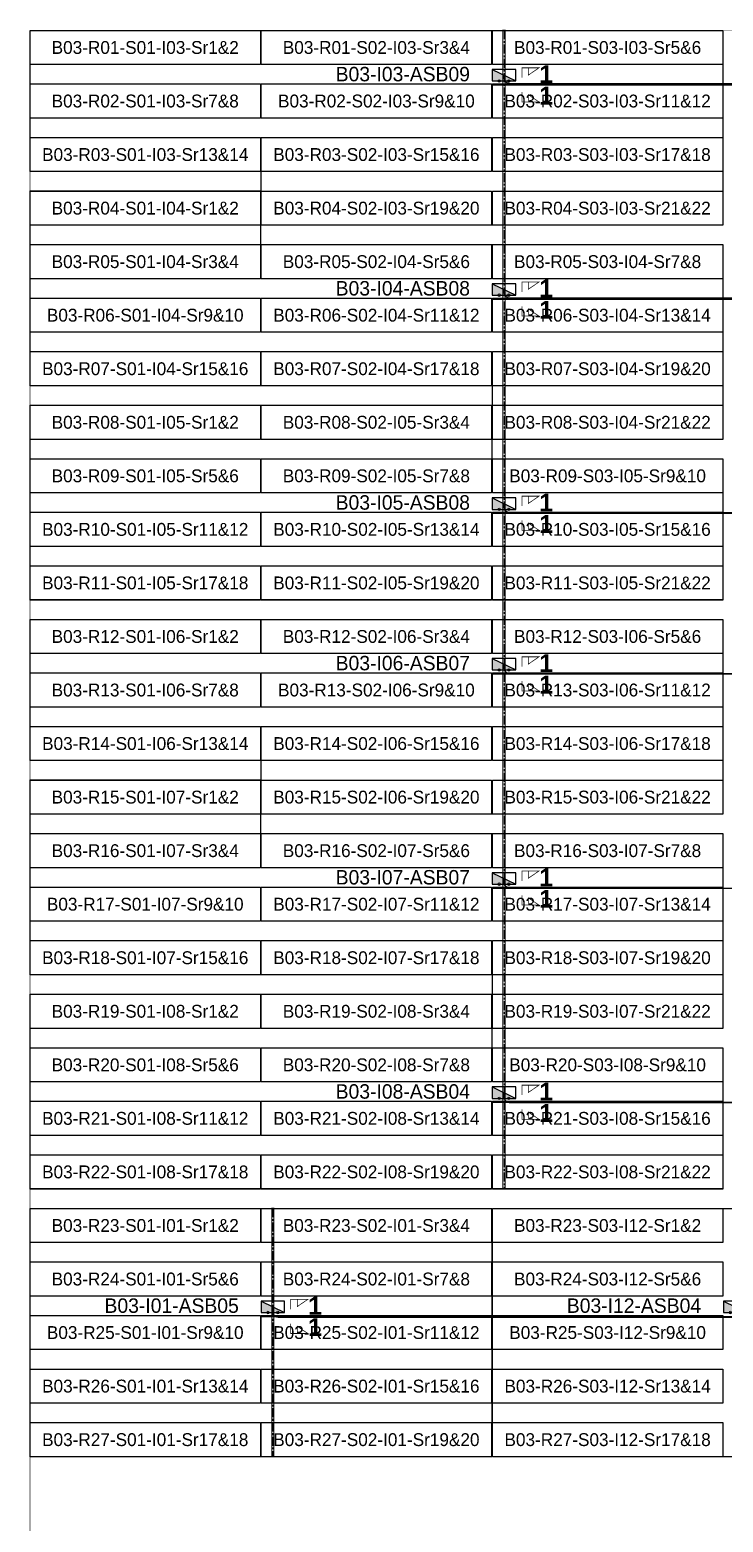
# Model space of a CAD drawing. Header units: metres. Extents: x 530404 to 530792, y 2675352 to 2675672.
# Drawn here: x 530403.5 to 530500.7, y 2675462.6 to 2675671.7 of the extents above; entities that cross this region are included whole.
import ezdxf
from ezdxf.enums import TextEntityAlignment as Align

# ---------------------------------------------------------------- set-up
doc = ezdxf.new("R2010")
doc.units = ezdxf.units.M
doc.linetypes.add('CENTER', pattern=[2, 1.25, -0.25, 0.25, -0.25])
doc.layers.add('Boundary-12.5 MW Block', color=6, linetype='Continuous', lineweight=9)
doc.layers.add('PILE', color=1, linetype='Continuous', lineweight=15)
for name, color, linetype in [('DC Trench BL-03', 40, 'Continuous'), ('E-Inverter Grouping', 2, 'Continuous'), ('Inverter Block-03', 7, 'Continuous'), ('LT Cable(AG) INV to LT Panel BL-03', 2, 'Continuous'), ('Messenger Wire Block-03 (Master Path)', 30, 'Continuous'), ('Messenger Wire Block-03 (MW Path)', 191, 'Continuous'), ('MMS Table Block-03', 8, 'Continuous'), ('Plan Line - DC BL-03', 40, 'Continuous'), ('Section Marking BL-03', 2, 'Continuous')]:
    doc.layers.add(name, color=color, linetype=linetype)
doc.styles.add('BoldTextStyle', font='arialbd.ttf')
doc.styles.get("Standard").update_dxf_attribs({"font": 'Adani Regular.ttf'})

# ---------------------------------------------------------------- blocks, each defined once
blk = doc.blocks.new('MMS Table (32.292 x 4.788)')
at = {"color": 0}
blk.add_lwpolyline([(0, -0.002), (0, 4.786), (32.292, 4.786), (32.292, -0.002)], close=True, dxfattribs=at)
at = {"color": 7}
blk.add_attdef('ID1', text='', height=1.8, dxfattribs=at).set_placement((16.146, 2.392), align=Align.MIDDLE_CENTER)
blk = doc.blocks.new('Inverter Block')
h = blk.add_hatch(color=0)
h.dxf.hatch_style = 1
h.paths.add_polyline_path([(-1.46, 2.27), (-1.46, 0.85), (1.46, 0.85)])
at = {"color": 0}
blk.add_lwpolyline([(1.46, 2.27), (-1.46, 2.27), (-1.46, 0.85), (1.46, 0.85)], close=True, dxfattribs=at)
blk.add_lwpolyline([(-1.46, 2.27), (1.46, 0.85)], dxfattribs=at)
at = {"layer": 'PILE'}
for centre in [(-0.61, 0.85), (0.61, 0.85)]:
    blk.add_circle(centre, 0.156, dxfattribs=at)
at = {"color": 7}
blk.add_attdef('ID', (-1.46, 3.01), '', height=1.8, dxfattribs=at)

msp = doc.modelspace()

# ---------------------------------------------------------------- linework, layer by layer
at = {"layer": 'Boundary-12.5 MW Block', "const_width": 0.05}
msp.add_lwpolyline([(530403.53, 2675671.58), (530792.14, 2675671.58), (530792.14, 2675351.79), (530403.53, 2675351.79)], close=True, dxfattribs=at)
at = {"layer": 'DC Trench BL-03', "color": 40, "const_width": 0.15}
for points in [[(530470.1, 2675671.58), (530469.8, 2675671.58), (530469.8, 2675509.29), (530470.1, 2675509.29)], [(530437.71, 2675506.58), (530437.41, 2675506.58), (530437.41, 2675471.79), (530437.71, 2675471.79)]]:
    msp.add_lwpolyline(points, close=True, dxfattribs=at)
at = {"layer": 'E-Inverter Grouping'}
for points in [[(530500.61, 2675644.29), (530435.92, 2675644.29), (530435.92, 2675651.79), (530403.53, 2675651.79), (530403.53, 2675671.58), (530500.61, 2675671.58)], [(530500.61, 2675614.29), (530468.32, 2675614.29), (530468.32, 2675621.79), (530403.53, 2675621.79), (530403.53, 2675649.08), (530435.82, 2675649.08), (530435.82, 2675641.58), (530500.61, 2675641.58)], [(530468.22, 2675611.58), (530500.61, 2675611.58), (530500.61, 2675591.79), (530403.53, 2675591.79), (530403.53, 2675619.08), (530468.22, 2675619.08)], [(530500.61, 2675561.79), (530435.92, 2675561.79), (530435.92, 2675569.29), (530403.53, 2675569.29), (530403.53, 2675589.08), (530500.61, 2675589.08)], [(530500.61, 2675531.79), (530468.32, 2675531.79), (530468.32, 2675539.29), (530403.53, 2675539.29), (530403.53, 2675566.58), (530435.82, 2675566.58), (530435.82, 2675559.08), (530500.61, 2675559.08)], [(530468.22, 2675529.08), (530500.61, 2675529.08), (530500.61, 2675509.29), (530403.53, 2675509.29), (530403.53, 2675536.58), (530468.22, 2675536.58)]]:
    msp.add_lwpolyline(points, close=True, dxfattribs=at)
at = {"layer": 'E-Inverter Grouping', "color": 3}
for points in [[(530468.22, 2675471.79), (530403.53, 2675471.79), (530403.53, 2675506.58), (530468.22, 2675506.58)], [(530533, 2675471.79), (530468.32, 2675471.79), (530468.32, 2675506.58), (530533, 2675506.58)]]:
    msp.add_lwpolyline(points, close=True, dxfattribs=at)
at = {"layer": 'LT Cable(AG) INV to LT Panel BL-03'}
for points in [[(530620.93, 2675494.29), (530620.19, 2675494.29, -0.179723), (530619.6, 2675494.51), (530618.26, 2675495.66, 0.103275), (530617.9, 2675495.74), (530612.19, 2675495.74, -0.414214), (530611.29, 2675496.64), (530611.29, 2675507.86, 0.040635), (530611.28, 2675508), (530611.14, 2675508.85, -0.040635), (530611.13, 2675508.99), (530611.13, 2675663.2, 0.414214), (530610.23, 2675664.1), (530470.85, 2675664.1, -0.414214), (530469.95, 2675665), (530469.95, 2675665.19)], [(530622.92, 2675494.24), (530620.18, 2675494.24, -0.180079), (530619.59, 2675494.46), (530618.25, 2675495.61, 0.103275), (530617.89, 2675495.69), (530612.14, 2675495.69, -0.414214), (530611.24, 2675496.59), (530611.24, 2675507.85, 0.040635), (530611.23, 2675508), (530611.09, 2675508.85, -0.040635), (530611.08, 2675508.99), (530611.08, 2675633.15, 0.414214), (530610.18, 2675634.05), (530470.85, 2675634.05, -0.414214), (530469.95, 2675634.95), (530469.95, 2675635.19)], [(530622.92, 2675494.19), (530620.16, 2675494.19, -0.180438), (530619.57, 2675494.41), (530618.24, 2675495.56, 0.103275), (530617.88, 2675495.64), (530612.09, 2675495.64, -0.414214), (530611.19, 2675496.54), (530611.19, 2675507.85, 0.040635), (530611.18, 2675507.99), (530611.04, 2675508.84, -0.040635), (530611.03, 2675508.99), (530611.03, 2675603.1, 0.414214), (530610.13, 2675604), (530470.85, 2675604, -0.414214), (530469.95, 2675604.9), (530469.95, 2675605.19)], [(530625.08, 2675494.14), (530620.15, 2675494.14, -0.180801), (530619.56, 2675494.36), (530618.23, 2675495.51, 0.103275), (530617.87, 2675495.59), (530612.04, 2675495.59, -0.414214), (530611.14, 2675496.49), (530611.14, 2675507.84, 0.040635), (530611.13, 2675507.99), (530610.99, 2675508.84, -0.040635), (530610.98, 2675508.98), (530610.98, 2675580.55, 0.414214), (530610.08, 2675581.45), (530470.85, 2675581.45, -0.414214), (530469.95, 2675582.35), (530469.95, 2675582.69)], [(530625.08, 2675494.09), (530620.13, 2675494.09, -0.181167), (530619.54, 2675494.31), (530618.22, 2675495.46, 0.103275), (530617.86, 2675495.54), (530611.99, 2675495.54, -0.414214), (530611.09, 2675496.44), (530611.09, 2675507.84, 0.040635), (530611.08, 2675507.99), (530610.94, 2675508.83, -0.040635), (530610.93, 2675508.98), (530610.93, 2675550.5, 0.414214), (530610.03, 2675551.4), (530470.85, 2675551.4, -0.414214), (530469.95, 2675552.3), (530469.95, 2675552.69)], [(530625.8, 2675492.6), (530625.8, 2675493.14, 0.414214), (530624.9, 2675494.04), (530620.12, 2675494.04, -0.181536), (530619.53, 2675494.26), (530618.21, 2675495.41, 0.103275), (530617.85, 2675495.49), (530611.94, 2675495.49, -0.414214), (530611.04, 2675496.39), (530611.04, 2675507.84, 0.040635), (530611.03, 2675507.98), (530610.89, 2675508.83, -0.040635), (530610.88, 2675508.97), (530610.88, 2675520.45, 0.414214), (530609.98, 2675521.35), (530470.85, 2675521.35, -0.414214), (530469.95, 2675522.25), (530469.95, 2675522.69)], [(530623.93, 2675492.79), (530623.93, 2675493.06, 0.414214), (530623.03, 2675493.96), (530620.1, 2675493.96, -0.182097), (530619.5, 2675494.19), (530618.19, 2675495.34, 0.103275), (530617.83, 2675495.41), (530611.87, 2675495.41, -0.414214), (530610.97, 2675496.31), (530610.97, 2675507.83, 0.040635), (530610.95, 2675507.98), (530610.82, 2675508.82, -0.040635), (530610.8, 2675508.97), (530610.8, 2675512.87, 0.414214), (530609.9, 2675513.77), (530597.26, 2675513.77, 0.414214), (530596.36, 2675512.87), (530596.36, 2675492.17, -0.414214), (530595.46, 2675491.27), (530438.46, 2675491.27, -0.414214), (530437.56, 2675492.17), (530437.56, 2675492.69)]]:
    msp.add_lwpolyline(points, format="xyb", dxfattribs=at)
at = {"layer": 'Messenger Wire Block-03 (Master Path)'}
for points in [[(530468.32, 2675663.94), (530610.97, 2675663.94)], [(530468.32, 2675633.94), (530610.97, 2675633.94)], [(530468.32, 2675603.94), (530610.97, 2675603.94)], [(530468.32, 2675581.44), (530610.97, 2675581.44)], [(530468.32, 2675551.44), (530610.97, 2675551.44)], [(530468.32, 2675521.44), (530610.97, 2675521.44)], [(530435.92, 2675491.44), (530596.2, 2675491.44)]]:
    msp.add_lwpolyline(points, dxfattribs=at)
at = {"layer": 'Messenger Wire Block-03 (MW Path)', "const_width": 0.1}
for points in [[(530468.32, 2675663.94), (530610.97, 2675663.94)], [(530468.32, 2675633.94), (530610.97, 2675633.94)], [(530468.32, 2675603.94), (530610.97, 2675603.94)], [(530468.32, 2675581.44), (530610.97, 2675581.44)], [(530468.32, 2675551.44), (530610.97, 2675551.44)], [(530468.32, 2675521.44), (530610.97, 2675521.44)], [(530435.92, 2675491.44), (530596.2, 2675491.44)]]:
    msp.add_lwpolyline(points, dxfattribs=at)
at = {"layer": 'Plan Line - DC BL-03', "color": 6, "linetype": 'CENTER'}
for points in [[(530469.95, 2675671.58), (530469.95, 2675509.29)], [(530437.56, 2675506.58), (530437.56, 2675471.79)]]:
    msp.add_lwpolyline(points, dxfattribs=at)
at = {"layer": 'Section Marking BL-03', "color": 94, "lineweight": 35, "true_color": 0x00a500, "const_width": 0.1}
for points in [[(530472.45, 2675664.94), (530472.45, 2675666.33), (530474.85, 2675666.33), (530473.37, 2675665.32), (530473.37, 2675666.33)], [(530472.45, 2675662.94), (530472.45, 2675661.55), (530474.85, 2675661.55), (530473.37, 2675662.56), (530473.37, 2675661.55)], [(530472.45, 2675634.94), (530472.45, 2675636.33), (530474.85, 2675636.33), (530473.37, 2675635.32), (530473.37, 2675636.33)], [(530472.45, 2675632.94), (530472.45, 2675631.55), (530474.85, 2675631.55), (530473.37, 2675632.56), (530473.37, 2675631.55)], [(530472.45, 2675604.94), (530472.45, 2675606.33), (530474.85, 2675606.33), (530473.37, 2675605.32), (530473.37, 2675606.33)], [(530472.45, 2675602.94), (530472.45, 2675601.55), (530474.85, 2675601.55), (530473.37, 2675602.56), (530473.37, 2675601.55)], [(530472.45, 2675582.44), (530472.45, 2675583.83), (530474.85, 2675583.83), (530473.37, 2675582.82), (530473.37, 2675583.83)], [(530472.45, 2675580.44), (530472.45, 2675579.05), (530474.85, 2675579.05), (530473.37, 2675580.06), (530473.37, 2675579.05)], [(530472.45, 2675552.44), (530472.45, 2675553.83), (530474.85, 2675553.83), (530473.37, 2675552.82), (530473.37, 2675553.83)], [(530472.45, 2675550.44), (530472.45, 2675549.05), (530474.85, 2675549.05), (530473.37, 2675550.06), (530473.37, 2675549.05)], [(530472.45, 2675522.44), (530472.45, 2675523.83), (530474.85, 2675523.83), (530473.37, 2675522.82), (530473.37, 2675523.83)], [(530472.45, 2675520.44), (530472.45, 2675519.05), (530474.85, 2675519.05), (530473.37, 2675520.06), (530473.37, 2675519.05)], [(530440.06, 2675492.44), (530440.06, 2675493.83), (530442.46, 2675493.83), (530440.98, 2675492.82), (530440.98, 2675493.83)], [(530440.06, 2675490.44), (530440.06, 2675489.05), (530442.46, 2675489.05), (530440.98, 2675490.06), (530440.98, 2675489.05)]]:
    msp.add_lwpolyline(points, dxfattribs=at)

# ---------------------------------------------------------------- block references
at = {"layer": 'Inverter Block-03'}
ref = msp.add_blockref('Inverter Block', (530469.95, 2675663.53), dxfattribs=dict(at, xscale=1.124999999976148, yscale=1.124999999976148, zscale=1.124999999976148))
ref.add_attrib('ID', 'B03-I03-ASB09', (530446.36, 2675664.44), dxfattribs={"layer": '0', "color": 7, "height": 2.025})
ref = msp.add_blockref('Inverter Block', (530469.95, 2675633.53), dxfattribs=dict(at, xscale=1.124999999976148, yscale=1.124999999976148, zscale=1.124999999976148))
ref.add_attrib('ID', 'B03-I04-ASB08', (530446.36, 2675634.44), dxfattribs={"layer": '0', "color": 7, "height": 2.025})
ref = msp.add_blockref('Inverter Block', (530469.95, 2675603.53), dxfattribs=dict(at, xscale=1.124999999976148, yscale=1.124999999976148, zscale=1.124999999976148))
ref.add_attrib('ID', 'B03-I05-ASB08', (530446.36, 2675604.44), dxfattribs={"layer": '0', "color": 7, "height": 2.025})
ref = msp.add_blockref('Inverter Block', (530469.95, 2675581.03), dxfattribs=dict(at, xscale=1.124999999976148, yscale=1.124999999976148, zscale=1.124999999976148))
ref.add_attrib('ID', 'B03-I06-ASB07', (530446.36, 2675581.94), dxfattribs={"layer": '0', "color": 7, "height": 2.025})
ref = msp.add_blockref('Inverter Block', (530469.95, 2675551.03), dxfattribs=dict(at, xscale=1.124999999976148, yscale=1.124999999976148, zscale=1.124999999976148))
ref.add_attrib('ID', 'B03-I07-ASB07', (530446.36, 2675551.94), dxfattribs={"layer": '0', "color": 7, "height": 2.025})
ref = msp.add_blockref('Inverter Block', (530469.95, 2675521.03), dxfattribs=dict(at, xscale=1.124999999976148, yscale=1.124999999976148, zscale=1.124999999976148))
ref.add_attrib('ID', 'B03-I08-ASB04', (530446.36, 2675521.94), dxfattribs={"layer": '0', "color": 7, "height": 2.025})
ref = msp.add_blockref('Inverter Block', (530437.56, 2675491.03), dxfattribs=dict(at, xscale=1.124999999976148, yscale=1.124999999976148, zscale=1.124999999976148))
ref.add_attrib('ID', 'B03-I01-ASB05', (530413.97, 2675491.94), dxfattribs={"layer": '0', "color": 7, "height": 2.025})
ref = msp.add_blockref('Inverter Block', (530502.35, 2675491.03), dxfattribs=dict(at, xscale=1.124999999976148, yscale=1.124999999976148, zscale=1.124999999976148))
ref.add_attrib('ID', 'B03-I12-ASB04', (530478.75, 2675491.94), dxfattribs={"layer": '0', "color": 7, "height": 2.025})
at = {"layer": 'MMS Table Block-03'}
for p, values in [((530403.53, 2675666.79), {'ID1': 'B03-R01-S01-I03-Sr1&2'}), ((530435.92, 2675666.79), {'ID1': 'B03-R01-S02-I03-Sr3&4'}), ((530468.32, 2675666.79), {'ID1': 'B03-R01-S03-I03-Sr5&6'}), ((530403.53, 2675659.29), {'ID1': 'B03-R02-S01-I03-Sr7&8'}), ((530435.92, 2675659.29), {'ID1': 'B03-R02-S02-I03-Sr9&10'}), ((530468.32, 2675659.29), {'ID1': 'B03-R02-S03-I03-Sr11&12'}), ((530403.53, 2675651.79), {'ID1': 'B03-R03-S01-I03-Sr13&14'}), ((530435.92, 2675651.79), {'ID1': 'B03-R03-S02-I03-Sr15&16'}), ((530468.32, 2675651.79), {'ID1': 'B03-R03-S03-I03-Sr17&18'}), ((530403.53, 2675644.29), {'ID1': 'B03-R04-S01-I04-Sr1&2'}), ((530435.92, 2675644.29), {'ID1': 'B03-R04-S02-I03-Sr19&20'}), ((530468.32, 2675644.29), {'ID1': 'B03-R04-S03-I03-Sr21&22'}), ((530403.53, 2675636.79), {'ID1': 'B03-R05-S01-I04-Sr3&4'}), ((530435.92, 2675636.79), {'ID1': 'B03-R05-S02-I04-Sr5&6'}), ((530468.32, 2675636.79), {'ID1': 'B03-R05-S03-I04-Sr7&8'}), ((530403.53, 2675629.29), {'ID1': 'B03-R06-S01-I04-Sr9&10'}), ((530435.92, 2675629.29), {'ID1': 'B03-R06-S02-I04-Sr11&12'}), ((530468.32, 2675629.29), {'ID1': 'B03-R06-S03-I04-Sr13&14'}), ((530403.53, 2675621.79), {'ID1': 'B03-R07-S01-I04-Sr15&16'}), ((530435.92, 2675621.79), {'ID1': 'B03-R07-S02-I04-Sr17&18'}), ((530468.32, 2675621.79), {'ID1': 'B03-R07-S03-I04-Sr19&20'}), ((530403.53, 2675614.29), {'ID1': 'B03-R08-S01-I05-Sr1&2'}), ((530435.92, 2675614.29), {'ID1': 'B03-R08-S02-I05-Sr3&4'}), ((530468.32, 2675614.29), {'ID1': 'B03-R08-S03-I04-Sr21&22'}), ((530403.53, 2675606.79), {'ID1': 'B03-R09-S01-I05-Sr5&6'}), ((530435.92, 2675606.79), {'ID1': 'B03-R09-S02-I05-Sr7&8'}), ((530468.32, 2675606.79), {'ID1': 'B03-R09-S03-I05-Sr9&10'}), ((530403.53, 2675599.29), {'ID1': 'B03-R10-S01-I05-Sr11&12'}), ((530435.92, 2675599.29), {'ID1': 'B03-R10-S02-I05-Sr13&14'}), ((530468.32, 2675599.29), {'ID1': 'B03-R10-S03-I05-Sr15&16'}), ((530403.53, 2675591.79), {'ID1': 'B03-R11-S01-I05-Sr17&18'}), ((530435.92, 2675591.79), {'ID1': 'B03-R11-S02-I05-Sr19&20'}), ((530468.32, 2675591.79), {'ID1': 'B03-R11-S03-I05-Sr21&22'}), ((530403.53, 2675584.29), {'ID1': 'B03-R12-S01-I06-Sr1&2'}), ((530435.92, 2675584.29), {'ID1': 'B03-R12-S02-I06-Sr3&4'}), ((530468.32, 2675584.29), {'ID1': 'B03-R12-S03-I06-Sr5&6'}), ((530403.53, 2675576.79), {'ID1': 'B03-R13-S01-I06-Sr7&8'}), ((530435.92, 2675576.79), {'ID1': 'B03-R13-S02-I06-Sr9&10'}), ((530468.32, 2675576.79), {'ID1': 'B03-R13-S03-I06-Sr11&12'}), ((530403.53, 2675569.29), {'ID1': 'B03-R14-S01-I06-Sr13&14'}), ((530435.92, 2675569.29), {'ID1': 'B03-R14-S02-I06-Sr15&16'}), ((530468.32, 2675569.29), {'ID1': 'B03-R14-S03-I06-Sr17&18'}), ((530403.53, 2675561.79), {'ID1': 'B03-R15-S01-I07-Sr1&2'}), ((530435.92, 2675561.79), {'ID1': 'B03-R15-S02-I06-Sr19&20'}), ((530468.32, 2675561.79), {'ID1': 'B03-R15-S03-I06-Sr21&22'}), ((530403.53, 2675554.29), {'ID1': 'B03-R16-S01-I07-Sr3&4'}), ((530435.92, 2675554.29), {'ID1': 'B03-R16-S02-I07-Sr5&6'}), ((530468.32, 2675554.29), {'ID1': 'B03-R16-S03-I07-Sr7&8'}), ((530403.53, 2675546.79), {'ID1': 'B03-R17-S01-I07-Sr9&10'}), ((530435.92, 2675546.79), {'ID1': 'B03-R17-S02-I07-Sr11&12'}), ((530468.32, 2675546.79), {'ID1': 'B03-R17-S03-I07-Sr13&14'}), ((530403.53, 2675539.29), {'ID1': 'B03-R18-S01-I07-Sr15&16'}), ((530435.92, 2675539.29), {'ID1': 'B03-R18-S02-I07-Sr17&18'}), ((530468.32, 2675539.29), {'ID1': 'B03-R18-S03-I07-Sr19&20'}), ((530403.53, 2675531.79), {'ID1': 'B03-R19-S01-I08-Sr1&2'}), ((530435.92, 2675531.79), {'ID1': 'B03-R19-S02-I08-Sr3&4'}), ((530468.32, 2675531.79), {'ID1': 'B03-R19-S03-I07-Sr21&22'}), ((530403.53, 2675524.29), {'ID1': 'B03-R20-S01-I08-Sr5&6'}), ((530435.92, 2675524.29), {'ID1': 'B03-R20-S02-I08-Sr7&8'}), ((530468.32, 2675524.29), {'ID1': 'B03-R20-S03-I08-Sr9&10'}), ((530403.53, 2675516.79), {'ID1': 'B03-R21-S01-I08-Sr11&12'}), ((530435.92, 2675516.79), {'ID1': 'B03-R21-S02-I08-Sr13&14'}), ((530468.32, 2675516.79), {'ID1': 'B03-R21-S03-I08-Sr15&16'}), ((530403.53, 2675509.29), {'ID1': 'B03-R22-S01-I08-Sr17&18'}), ((530435.92, 2675509.29), {'ID1': 'B03-R22-S02-I08-Sr19&20'}), ((530468.32, 2675509.29), {'ID1': 'B03-R22-S03-I08-Sr21&22'}), ((530403.53, 2675501.79), {'ID1': 'B03-R23-S01-I01-Sr1&2'}), ((530435.92, 2675501.79), {'ID1': 'B03-R23-S02-I01-Sr3&4'}), ((530468.32, 2675501.79), {'ID1': 'B03-R23-S03-I12-Sr1&2'}), ((530403.53, 2675494.29), {'ID1': 'B03-R24-S01-I01-Sr5&6'}), ((530435.92, 2675494.29), {'ID1': 'B03-R24-S02-I01-Sr7&8'}), ((530468.32, 2675494.29), {'ID1': 'B03-R24-S03-I12-Sr5&6'}), ((530403.53, 2675486.79), {'ID1': 'B03-R25-S01-I01-Sr9&10'}), ((530435.92, 2675486.79), {'ID1': 'B03-R25-S02-I01-Sr11&12'}), ((530468.32, 2675486.79), {'ID1': 'B03-R25-S03-I12-Sr9&10'}), ((530403.53, 2675479.29), {'ID1': 'B03-R26-S01-I01-Sr13&14'}), ((530435.92, 2675479.29), {'ID1': 'B03-R26-S02-I01-Sr15&16'}), ((530468.32, 2675479.29), {'ID1': 'B03-R26-S03-I12-Sr13&14'}), ((530403.53, 2675471.79), {'ID1': 'B03-R27-S01-I01-Sr17&18'}), ((530435.92, 2675471.79), {'ID1': 'B03-R27-S02-I01-Sr19&20'}), ((530468.32, 2675471.79), {'ID1': 'B03-R27-S03-I12-Sr17&18'})]:
    msp.add_blockref('MMS Table (32.292 x 4.788)', p, dxfattribs=at).add_auto_attribs(values)

# ---------------------------------------------------------------- texts
at = {"layer": 'Section Marking BL-03', "color": 94, "true_color": 0x00a500, "style": 'BoldTextStyle'}
for p in [(530475.85, 2675665.44), (530475.85, 2675662.44), (530475.85, 2675635.44), (530475.85, 2675632.44), (530475.85, 2675605.44), (530475.85, 2675602.44), (530475.85, 2675582.94), (530475.85, 2675579.94), (530475.85, 2675552.94), (530475.85, 2675549.94), (530475.85, 2675522.94), (530475.85, 2675519.94), (530443.46, 2675492.94), (530443.46, 2675489.94)]:
    msp.add_text('1', height=2.5, dxfattribs=at).set_placement(p, align=Align.MIDDLE_CENTER)

doc.saveas('drawing.dxf')
